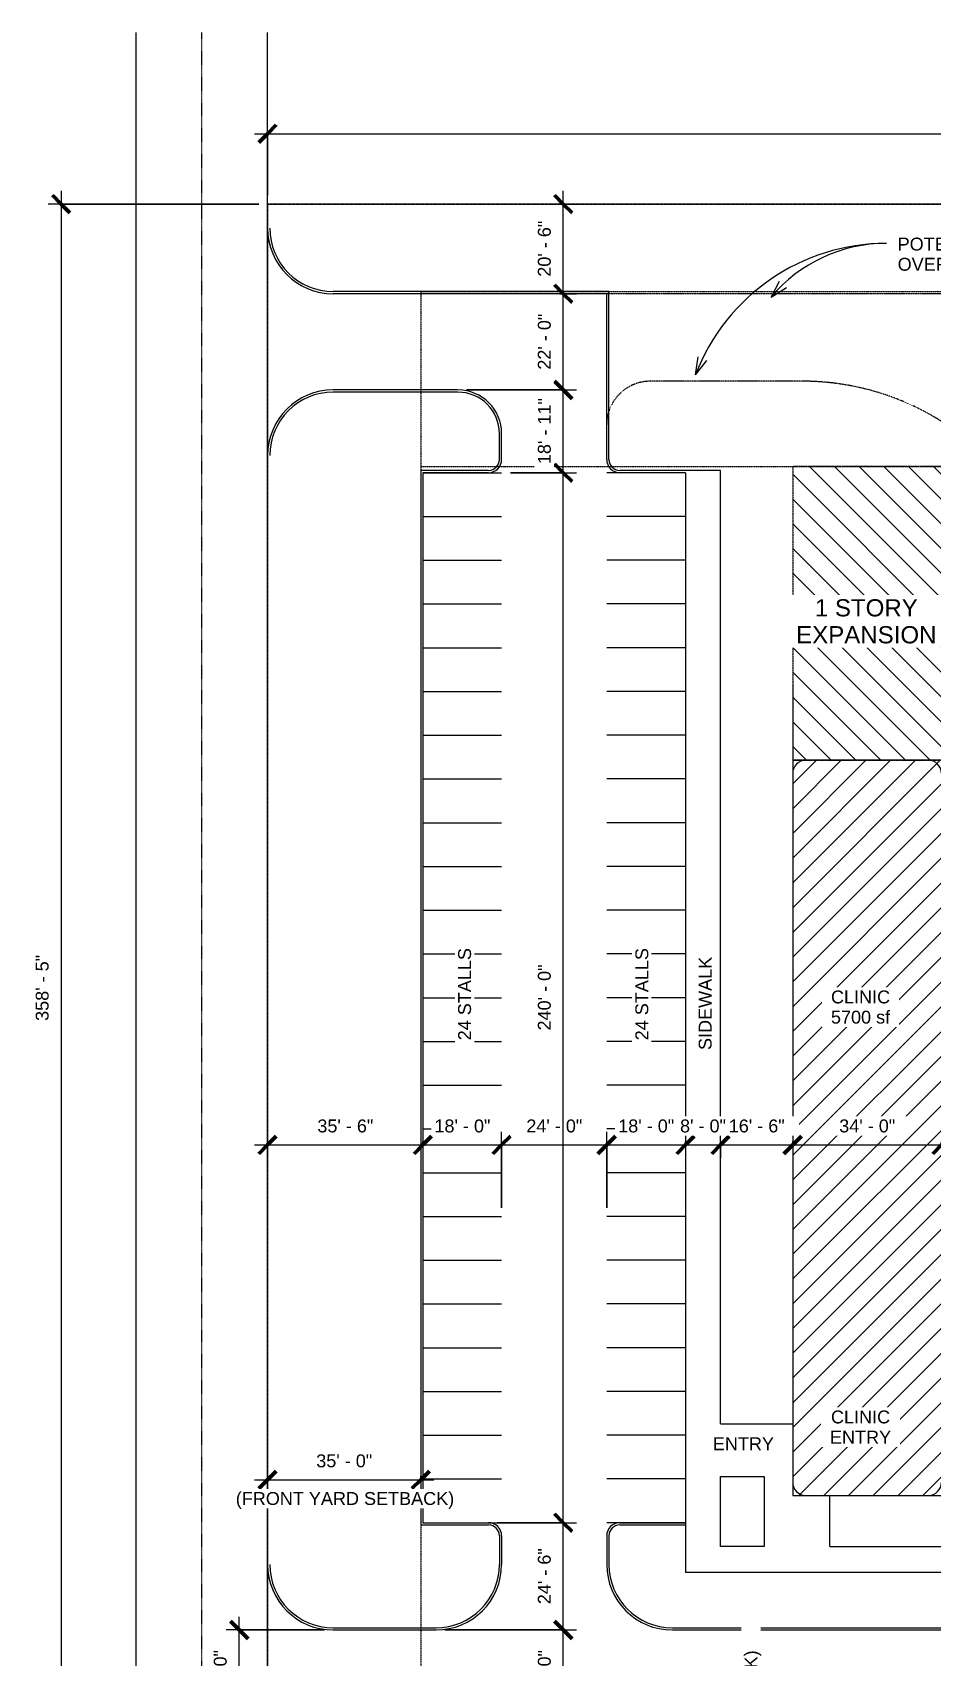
# Model space of a CAD drawing. Header units: inches. Extents: x 38424 to 45539, y -26222 to -19000.
# Drawn here: x 38424 to 40886, y -23451 to -19000 of the extents above; entities that cross this region are included whole.
import ezdxf

# ---------------------------------------------------------------- set-up
doc = ezdxf.new("R2010")
doc.units = ezdxf.units.IN
doc.header["$MEASUREMENT"] = 0
for name, pattern in [('Center', [1.25, 0.25, -0.1875, 0.625, -0.1875]), ('Center 1_4_', [0.53125, 0.25, -0.09375, 0.09375, -0.09375]), ('Dash 1_16_', [0.125, 0.0625, -0.0625]), ('Hidden', [0.28125, 0.1875, -0.09375])]:
    doc.linetypes.add(name, pattern=pattern)
for name, color, linetype, lineweight in [('A-ANNO-DIMS', 211, 'Continuous', 9), ('A-ANNO-DIMS-384', 211, 'Continuous', 9), ('A-BLDG-OTLN', 171, 'Continuous', 9), ('A-BLDG-OTLN-FUTURE', 151, 'Dash 1_16_', 9), ('A-DETL-CNTR', 5, 'Center 1_4_', 9), ('A-DETL-GENF', 92, 'Continuous', 9), ('A-DETL-MEDM', 33, 'Continuous', 9), ('A-DETL-WIDE', 214, 'Continuous', 15), ('A-PROP-LINE', 214, 'Center', 15), ('A-PROP-SBCK', 71, 'Hidden', 15), ('A-SITE-CURB', 90, 'Continuous', 9), ('A-SITE-ROAD', 130, 'Continuous', 9), ('A-SITE-SWLK', 140, 'Continuous', 9), ('G-ANNO-TEXT', 231, 'Continuous', 9), ('L-SITE', 91, 'Continuous', 9)]:
    doc.layers.add(name, color=color, linetype=linetype, lineweight=lineweight)
doc.styles.add('Arial', font='arial.ttf', dxfattribs={"height": 35.407186})
doc.styles.add('Arial_2', font='arial.ttf', dxfattribs={"height": 47.209581})
doc.dimstyles.new('Linear_-_3_32__Arial', dxfattribs={"dimscale": 12, "dimtxt": 36, "dimasz": 4, "dimexe": 3, "dimexo": 2, "dimgap": 2, "dimtad": 1, "dimdec": 0, "dimzin": 1, "dimdsep": 46, "dimlunit": 4, "dimtxsty": 'Arial', "dimblk1": 'OBLIQUE', "dimblk2": 'OBLIQUE', "dimsah": 1, "dimcen": 0.09, "dimdle": 3, "dimazin": 0, "dimtfac": 1, "dimtdec": 4, "dimtix": 1, "dimtmove": 0, "dimatfit": 3, "dimfxl": 1, "dimtvp": 1, "dimtfill": 1, "dimfrac": 2, "dimtolj": 1, "dimtzin": 0, "dimarcsym": 2})
doc.dimstyles.new('Linear_-_3_32__Arial_2', dxfattribs={"dimscale": 12, "dimtxt": 36, "dimasz": 4, "dimexe": 3, "dimexo": 2, "dimgap": 2, "dimtad": 1, "dimdec": 0, "dimzin": 1, "dimdsep": 46, "dimlunit": 4, "dimtxsty": 'Arial', "dimblk1": 'OBLIQUE', "dimblk2": 'OBLIQUE', "dimsah": 1, "dimcen": 0.09, "dimdle": 3, "dimazin": 0, "dimtfac": 1, "dimtdec": 4, "dimtix": 1, "dimtmove": 0, "dimatfit": 3, "dimfxl": 1, "dimtvp": 1, "dimtfill": 1, "dimfrac": 2, "dimtolj": 1, "dimtzin": 0, "dimarcsym": 2})
doc.dimstyles.new('Linear_-_3_32__Arial_3', dxfattribs={"dimscale": 12, "dimtxt": 36, "dimasz": 4, "dimexe": 3, "dimexo": 2, "dimgap": 2, "dimtad": 1, "dimdec": 0, "dimzin": 1, "dimdsep": 46, "dimlunit": 4, "dimtxsty": 'Arial', "dimblk1": 'OBLIQUE', "dimblk2": 'OBLIQUE', "dimsah": 1, "dimcen": 0.09, "dimdle": 3, "dimazin": 0, "dimtfac": 1, "dimtdec": 4, "dimtix": 1, "dimtmove": 0, "dimatfit": 3, "dimfxl": 1, "dimtvp": 1, "dimtfill": 1, "dimfrac": 2, "dimtolj": 1, "dimtzin": 0, "dimarcsym": 2})

# ---------------------------------------------------------------- blocks, each defined once
blk = doc.blocks.new('Parking_Stall_Multiple - Parking_Stall_Multiple-396499-Level 1')
at = {"layer": 'L-SITE'}
for p, q in [((0, 0), (0, -120)), ((0, 0), (216, 0)), ((0, -120), (0, -240)), ((0, -120), (216, -120)), ((0, -120), (216, -120)), ((0, -240), (0, -360)), ((0, -240), (216, -240)), ((0, -240), (216, -240)), ((0, -360), (0, -480)), ((0, -360), (216, -360)), ((0, -360), (216, -360)), ((0, -480), (0, -600)), ((0, -480), (216, -480)), ((0, -480), (216, -480)), ((0, -600), (0, -720)), ((0, -600), (216, -600)), ((0, -600), (216, -600)), ((0, -720), (0, -840)), ((0, -720), (216, -720)), ((0, -720), (216, -720)), ((0, -840), (0, -960)), ((0, -840), (216, -840)), ((0, -840), (216, -840)), ((0, -960), (0, -1080)), ((0, -960), (216, -960)), ((0, -960), (216, -960)), ((0, -1080), (0, -1200)), ((0, -1080), (216, -1080)), ((0, -1080), (216, -1080)), ((0, -1200), (0, -1320)), ((0, -1200), (216, -1200)), ((0, -1200), (216, -1200)), ((0, -1320), (0, -1440)), ((0, -1320), (216, -1320)), ((0, -1320), (216, -1320)), ((0, -1440), (0, -1560)), ((0, -1440), (216, -1440)), ((0, -1440), (216, -1440)), ((0, -1560), (0, -1680)), ((0, -1560), (216, -1560)), ((0, -1560), (216, -1560)), ((0, -1680), (0, -1800)), ((0, -1680), (216, -1680)), ((0, -1680), (216, -1680)), ((0, -1800), (0, -1920)), ((0, -1800), (216, -1800)), ((0, -1800), (216, -1800)), ((0, -1920), (0, -2040)), ((0, -1920), (216, -1920)), ((0, -1920), (216, -1920)), ((0, -2040), (0, -2160)), ((0, -2040), (216, -2040)), ((0, -2040), (216, -2040)), ((0, -2160), (0, -2280)), ((0, -2160), (216, -2160)), ((0, -2160), (216, -2160)), ((0, -2280), (0, -2400)), ((0, -2280), (216, -2280)), ((0, -2280), (216, -2280)), ((0, -2400), (0, -2520)), ((0, -2400), (216, -2400)), ((0, -2400), (216, -2400)), ((0, -2520), (0, -2640)), ((0, -2520), (216, -2520)), ((0, -2520), (216, -2520)), ((0, -2640), (0, -2760)), ((0, -2640), (216, -2640)), ((0, -2640), (216, -2640)), ((0, -2760), (0, -2880)), ((0, -2760), (216, -2760)), ((0, -2760), (216, -2760)), ((0, -2880), (216, -2880))]:
    blk.add_line(p, q, dxfattribs=at)
blk = doc.blocks.new('Parking_Stall_Multiple - Parking_Stall_Multiple-396552-Level 1')
at = {"layer": 'L-SITE'}
for p, q in [((0, 2760), (0, 2880)), ((0, 2880), (216, 2880)), ((0, 2760), (216, 2760)), ((0, 2640), (0, 2760)), ((0, 2760), (216, 2760)), ((0, 2640), (216, 2640)), ((0, 2520), (0, 2640)), ((0, 2640), (216, 2640)), ((0, 2520), (216, 2520)), ((0, 2400), (0, 2520)), ((0, 2520), (216, 2520)), ((0, 2400), (216, 2400)), ((0, 2280), (0, 2400)), ((0, 2400), (216, 2400)), ((0, 2280), (216, 2280)), ((0, 2160), (0, 2280)), ((0, 2280), (216, 2280)), ((0, 2160), (216, 2160)), ((0, 2040), (0, 2160)), ((0, 2160), (216, 2160)), ((0, 2040), (216, 2040)), ((0, 1920), (0, 2040)), ((0, 2040), (216, 2040)), ((0, 1920), (216, 1920)), ((0, 1800), (0, 1920)), ((0, 1920), (216, 1920)), ((0, 1800), (216, 1800)), ((0, 1680), (0, 1800)), ((0, 1800), (216, 1800)), ((0, 1680), (216, 1680)), ((0, 1560), (0, 1680)), ((0, 1680), (216, 1680)), ((0, 1560), (216, 1560)), ((0, 1440), (0, 1560)), ((0, 1560), (216, 1560)), ((0, 1440), (216, 1440)), ((0, 1320), (0, 1440)), ((0, 1440), (216, 1440)), ((0, 1320), (216, 1320)), ((0, 1200), (0, 1320)), ((0, 1320), (216, 1320)), ((0, 1200), (216, 1200)), ((0, 1080), (0, 1200)), ((0, 1200), (216, 1200)), ((0, 1080), (216, 1080)), ((0, 960), (0, 1080)), ((0, 1080), (216, 1080)), ((0, 960), (216, 960)), ((0, 840), (0, 960)), ((0, 960), (216, 960)), ((0, 840), (216, 840)), ((0, 720), (0, 840)), ((0, 840), (216, 840)), ((0, 720), (216, 720)), ((0, 600), (0, 720)), ((0, 720), (216, 720)), ((0, 600), (216, 600)), ((0, 480), (0, 600)), ((0, 600), (216, 600)), ((0, 480), (216, 480)), ((0, 360), (0, 480)), ((0, 480), (216, 480)), ((0, 360), (216, 360)), ((0, 240), (0, 360)), ((0, 360), (216, 360)), ((0, 240), (216, 240)), ((0, 120), (0, 240)), ((0, 240), (216, 240)), ((0, 120), (216, 120)), ((0, 0), (0, 120)), ((0, 120), (216, 120)), ((0, 0), (216, 0))]:
    blk.add_line(p, q, dxfattribs=at)
blk = doc.blocks.new('DIMBLOCK3-Level 1')
at = {"layer": 'A-ANNO-DIMS-384'}
for p, q in [((39068.4, -19446.1), (39068.4, -19241.2)), ((45110.8, -19446.1), (45110.8, -19241.2)), ((39032.4, -19277.2), (45146.8, -19277.2)), ((39068.4, -19277.2), (39068.4, -19446.1)), ((45110.8, -19277.2), (45110.8, -19446.1))]:
    blk.add_line(p, q, dxfattribs=at)
at = {"layer": 'A-ANNO-DIMS-384', "lineweight": 50}
for p, q in [((39068.4, -19277.2), (39092.4, -19253.2)), ((45110.8, -19277.2), (45134.8, -19253.2)), ((39068.4, -19277.2), (39044.4, -19301.2)), ((45110.8, -19277.2), (45086.8, -19301.2))]:
    blk.add_line(p, q, dxfattribs=at)
at = {"layer": 'A-ANNO-DIMS-384', "color": 0, "insert": (41999.6, -19207.2), "char_height": 35.41, "width": 216, "attachment_point": 1, "line_spacing_factor": 0.938532, "style": 'Arial', "bg_fill": 3, "box_fill_scale": 1.25, "bg_fill_color": 0, "bg_fill_transparency": 0}
blk.add_mtext('503\' - 6"', dxfattribs=at)
blk = doc.blocks.new('_Oblique')
at = {"color": 0, "linetype": 'ByBlock', "lineweight": -2}
blk.add_line((-0.5, -0.5), (0.5, 0.5), dxfattribs=at)
blk = doc.blocks.new('DIMBLOCK5-Level 1')
at = {"layer": 'A-ANNO-DIMS-384', "lineweight": 50}
for p, q in [((38502.6, -19470.1), (38478.6, -19446.1)), ((38502.6, -19470.1), (38526.6, -19494.1)), ((38502.6, -23771.3), (38478.6, -23747.3)), ((38502.6, -23771.3), (38526.6, -23795.3))]:
    blk.add_line(p, q, dxfattribs=at)
at = {"layer": 'A-ANNO-DIMS-384'}
for p, q in [((38502.6, -19434.1), (38502.6, -23807.3)), ((39044.4, -19470.1), (38466.6, -19470.1)), ((38502.6, -19470.1), (39044.4, -19470.1)), ((39044.4, -23771.3), (38466.6, -23771.3)), ((38502.6, -23771.3), (39044.4, -23771.3))]:
    blk.add_line(p, q, dxfattribs=at)
at = {"layer": 'A-ANNO-DIMS-384', "color": 0, "insert": (38432.7, -21710.7), "char_height": 35.41, "width": 216, "attachment_point": 1, "rotation": 90, "line_spacing_factor": 0.938532, "style": 'Arial', "bg_fill": 3, "box_fill_scale": 1.25, "bg_fill_color": 0, "bg_fill_transparency": 0}
blk.add_mtext('358\' - 5"', dxfattribs=at)
blk = doc.blocks.new('DIMBLOCK8-Level 1')
at = {"layer": 'A-ANNO-DIMS-384'}
for p, q in [((39032.4, -22969.5), (39524.4, -22969.5)), ((39068.4, -22959.6), (39068.4, -23005.5)), ((39068.4, -22969.5), (39068.4, -22959.6)), ((39488.4, -22959.6), (39488.4, -23005.5)), ((39488.4, -22969.5), (39488.4, -22959.6))]:
    blk.add_line(p, q, dxfattribs=at)
at = {"layer": 'A-ANNO-DIMS-384', "lineweight": 50}
for p, q in [((39068.4, -22969.5), (39044.4, -22993.5)), ((39068.4, -22969.5), (39092.4, -22945.5)), ((39488.4, -22969.5), (39464.4, -22993.5)), ((39488.4, -22969.5), (39512.4, -22945.5))]:
    blk.add_line(p, q, dxfattribs=at)
at = {"layer": 'A-ANNO-DIMS-384', "color": 0, "insert": (39202, -22899.6), "char_height": 35.41, "width": 183.434, "attachment_point": 1, "line_spacing_factor": 0.938532, "style": 'Arial', "bg_fill": 3, "box_fill_scale": 1.25, "bg_fill_color": 0, "bg_fill_transparency": 0}
blk.add_mtext('35\' - 0"', dxfattribs=at)
at = {"layer": 'A-ANNO-DIMS-384', "color": 0, "insert": (38981.3, -23003), "char_height": 35.407, "width": 713.132, "attachment_point": 1, "line_spacing_factor": 0.938532, "style": 'Arial', "bg_fill": 3, "box_fill_scale": 1.25, "bg_fill_color": 0, "bg_fill_transparency": 0}
blk.add_mtext('(FRONT YARD SETBACK)', dxfattribs=at)
blk = doc.blocks.new('DIMBLOCK13-Level 1')
at = {"layer": 'A-ANNO-DIMS-384', "lineweight": 50}
for p, q in [((40342.8, -23651.3), (40318.8, -23627.3)), ((40342.8, -23651.3), (40366.8, -23675.3)), ((40342.8, -23771.3), (40318.8, -23747.3)), ((40342.8, -23771.3), (40366.8, -23795.3))]:
    blk.add_line(p, q, dxfattribs=at)
at = {"layer": 'A-ANNO-DIMS-384'}
for p, q in [((40342.8, -23807.3), (40342.8, -23615.3)), ((40332.9, -23651.3), (40378.8, -23651.3)), ((40342.8, -23651.3), (40332.9, -23651.3)), ((40332.9, -23771.3), (40378.8, -23771.3)), ((40342.8, -23771.3), (40332.9, -23771.3))]:
    blk.add_line(p, q, dxfattribs=at)
at = {"layer": 'A-ANNO-DIMS-384', "color": 0, "attachment_point": 1, "rotation": 90, "line_spacing_factor": 0.938532, "style": 'Arial', "bg_fill": 3, "box_fill_scale": 1.25, "bg_fill_color": 0, "bg_fill_transparency": 0}
for s, insert, char_height, width in [('(SIDE YARD SETBACK)', (40376.3, -23981.3), 35.407, 648), ('10\' - 0"', (40272.9, -23787.8), 35.41, 183.434)]:
    blk.add_mtext(s, dxfattribs=dict(at, insert=insert, char_height=char_height, width=width))
blk = doc.blocks.new('DIMBLOCK15-Level 1')
at = {"layer": 'A-ANNO-DIMS-384', "lineweight": 50}
for p, q in [((38990.9, -23381.3), (38966.9, -23357.3)), ((38990.9, -23381.3), (39014.9, -23405.3)), ((38990.9, -23645.3), (38966.9, -23621.3)), ((38990.9, -23645.3), (39014.9, -23669.3))]:
    blk.add_line(p, q, dxfattribs=at)
at = {"layer": 'A-ANNO-DIMS-384'}
for p, q in [((38990.9, -23681.3), (38990.9, -23345.3)), ((39224.4, -23381.3), (38954.9, -23381.3)), ((38990.9, -23381.3), (39224.4, -23381.3)), ((39224.4, -23645.3), (38954.9, -23645.3)), ((38990.9, -23645.3), (39224.4, -23645.3))]:
    blk.add_line(p, q, dxfattribs=at)
at = {"layer": 'A-ANNO-DIMS-384', "color": 0, "insert": (38921, -23589.8), "char_height": 35.41, "width": 183.434, "attachment_point": 1, "rotation": 90, "line_spacing_factor": 0.938532, "style": 'Arial', "bg_fill": 3, "box_fill_scale": 1.25, "bg_fill_color": 0, "bg_fill_transparency": 0}
blk.add_mtext('22\' - 0"', dxfattribs=at)
blk = doc.blocks.new('DIMBLOCK16-Level 1')
at = {"layer": 'A-ANNO-DIMS-384', "lineweight": 50}
for p, q in [((39068.4, -22051), (39092.4, -22027)), ((39494.4, -22051), (39518.4, -22027)), ((39068.4, -22051), (39044.4, -22075)), ((39494.4, -22051), (39470.4, -22075))]:
    blk.add_line(p, q, dxfattribs=at)
at = {"layer": 'A-ANNO-DIMS-384'}
for p, q in [((39032.4, -22051), (39494.4, -22051)), ((39068.4, -22041.1), (39068.4, -22087)), ((39068.4, -22051), (39068.4, -22041.1)), ((39494.4, -22041.1), (39494.4, -22087)), ((39494.4, -22051), (39494.4, -22041.1))]:
    blk.add_line(p, q, dxfattribs=at)
at = {"layer": 'A-ANNO-DIMS-384', "color": 0, "insert": (39205, -21981.1), "char_height": 35.41, "width": 183.434, "attachment_point": 1, "line_spacing_factor": 0.938532, "style": 'Arial', "bg_fill": 3, "box_fill_scale": 1.25, "bg_fill_color": 0, "bg_fill_transparency": 0}
blk.add_mtext('35\' - 6"', dxfattribs=at)
blk = doc.blocks.new('DIMBLOCK17-Level 1')
at = {"layer": 'A-ANNO-DIMS-384', "lineweight": 50}
for p, q in [((39494.4, -22051), (39518.4, -22027)), ((39710.4, -22051), (39734.4, -22027)), ((39494.4, -22051), (39470.4, -22075)), ((39710.4, -22051), (39686.4, -22075))]:
    blk.add_line(p, q, dxfattribs=at)
at = {"layer": 'A-ANNO-DIMS-384'}
for p, q in [((39710.4, -22223), (39710.4, -22015)), ((39494.4, -22041.1), (39494.4, -22087)), ((39494.4, -22051), (39494.4, -22041.1)), ((39494.4, -22051), (39710.4, -22051)), ((39710.4, -22051), (39710.4, -22223))]:
    blk.add_line(p, q, dxfattribs=at)
at = {"layer": 'A-ANNO-DIMS-384', "color": 0, "insert": (39526, -21981.1), "char_height": 35.41, "width": 183.434, "attachment_point": 1, "line_spacing_factor": 0.938532, "style": 'Arial', "bg_fill": 3, "box_fill_scale": 1.25, "bg_fill_color": 0, "bg_fill_transparency": 0}
blk.add_mtext('18\' - 0"', dxfattribs=at)
blk = doc.blocks.new('DIMBLOCK18-Level 1')
at = {"layer": 'A-ANNO-DIMS-384'}
for p, q in [((39710.4, -22223), (39710.4, -22015)), ((39998.4, -22223), (39998.4, -22015)), ((39710.4, -22051), (39998.4, -22051)), ((39710.4, -22051), (39710.4, -22223)), ((39998.4, -22051), (39998.4, -22223))]:
    blk.add_line(p, q, dxfattribs=at)
at = {"layer": 'A-ANNO-DIMS-384', "lineweight": 50}
for p, q in [((39710.4, -22051), (39734.4, -22027)), ((39998.4, -22051), (40022.4, -22027)), ((39710.4, -22051), (39686.4, -22075)), ((39998.4, -22051), (39974.4, -22075))]:
    blk.add_line(p, q, dxfattribs=at)
at = {"layer": 'A-ANNO-DIMS-384', "color": 0, "insert": (39778, -21981.1), "char_height": 35.41, "width": 183.434, "attachment_point": 1, "line_spacing_factor": 0.938532, "style": 'Arial', "bg_fill": 3, "box_fill_scale": 1.25, "bg_fill_color": 0, "bg_fill_transparency": 0}
blk.add_mtext('24\' - 0"', dxfattribs=at)
blk = doc.blocks.new('DIMBLOCK19-Level 1')
at = {"layer": 'A-ANNO-DIMS-384'}
for p, q in [((39998.4, -22223), (39998.4, -22015)), ((39998.4, -22051), (40214.4, -22051)), ((39998.4, -22051), (39998.4, -22223)), ((40214.4, -22041.1), (40214.4, -22087)), ((40214.4, -22051), (40214.4, -22041.1))]:
    blk.add_line(p, q, dxfattribs=at)
at = {"layer": 'A-ANNO-DIMS-384', "lineweight": 50}
for p, q in [((39998.4, -22051), (40022.4, -22027)), ((40214.4, -22051), (40238.4, -22027)), ((39998.4, -22051), (39974.4, -22075)), ((40214.4, -22051), (40190.4, -22075))]:
    blk.add_line(p, q, dxfattribs=at)
at = {"layer": 'A-ANNO-DIMS-384', "color": 0, "insert": (40030, -21981.1), "char_height": 35.41, "width": 183.434, "attachment_point": 1, "line_spacing_factor": 0.938532, "style": 'Arial', "bg_fill": 3, "box_fill_scale": 1.25, "bg_fill_color": 0, "bg_fill_transparency": 0}
blk.add_mtext('18\' - 0"', dxfattribs=at)
blk = doc.blocks.new('DIMBLOCK20-Level 1')
at = {"layer": 'A-ANNO-DIMS-384', "lineweight": 50}
for p, q in [((40214.4, -22051), (40238.4, -22027)), ((40310.4, -22051), (40334.4, -22027)), ((40214.4, -22051), (40190.4, -22075)), ((40310.4, -22051), (40286.4, -22075))]:
    blk.add_line(p, q, dxfattribs=at)
at = {"layer": 'A-ANNO-DIMS-384'}
for p, q in [((40214.4, -22041.1), (40214.4, -22087)), ((40214.4, -22051), (40214.4, -22041.1)), ((40214.4, -22051), (40310.4, -22051)), ((40310.4, -22041.1), (40310.4, -22087)), ((40310.4, -22051), (40310.4, -22041.1))]:
    blk.add_line(p, q, dxfattribs=at)
at = {"layer": 'A-ANNO-DIMS-384', "color": 0, "insert": (40199.5, -21981.1), "char_height": 35.41, "width": 150.868, "attachment_point": 1, "line_spacing_factor": 0.938532, "style": 'Arial', "bg_fill": 3, "box_fill_scale": 1.25, "bg_fill_color": 0, "bg_fill_transparency": 0}
blk.add_mtext('8\' - 0"', dxfattribs=at)
blk = doc.blocks.new('DIMBLOCK21-Level 1')
at = {"layer": 'A-ANNO-DIMS-384', "lineweight": 50}
for p, q in [((40310.4, -22051), (40334.4, -22027)), ((40508.4, -22051), (40532.4, -22027)), ((40310.4, -22051), (40286.4, -22075)), ((40508.4, -22051), (40484.4, -22075))]:
    blk.add_line(p, q, dxfattribs=at)
at = {"layer": 'A-ANNO-DIMS-384'}
for p, q in [((40310.4, -22041.1), (40310.4, -22087)), ((40310.4, -22051), (40310.4, -22041.1)), ((40310.4, -22051), (40508.4, -22051)), ((40508.4, -22041.1), (40508.4, -22087)), ((40508.4, -22051), (40508.4, -22041.1))]:
    blk.add_line(p, q, dxfattribs=at)
at = {"layer": 'A-ANNO-DIMS-384', "color": 0, "insert": (40333, -21981.1), "char_height": 35.41, "width": 183.434, "attachment_point": 1, "line_spacing_factor": 0.938532, "style": 'Arial', "bg_fill": 3, "box_fill_scale": 1.25, "bg_fill_color": 0, "bg_fill_transparency": 0}
blk.add_mtext('16\' - 6"', dxfattribs=at)
blk = doc.blocks.new('DIMBLOCK22-Level 1')
at = {"layer": 'A-ANNO-DIMS-384', "lineweight": 50}
for p, q in [((40508.4, -22051), (40532.4, -22027)), ((40916.4, -22051), (40940.4, -22027)), ((40508.4, -22051), (40484.4, -22075)), ((40916.4, -22051), (40892.4, -22075))]:
    blk.add_line(p, q, dxfattribs=at)
at = {"layer": 'A-ANNO-DIMS-384'}
for p, q in [((40508.4, -22041.1), (40508.4, -22087)), ((40508.4, -22051), (40508.4, -22041.1)), ((40508.4, -22051), (40916.4, -22051)), ((40916.4, -22041.1), (40916.4, -22087)), ((40916.4, -22051), (40916.4, -22041.1))]:
    blk.add_line(p, q, dxfattribs=at)
at = {"layer": 'A-ANNO-DIMS-384', "color": 0, "insert": (40636, -21981.1), "char_height": 35.41, "width": 183.434, "attachment_point": 1, "line_spacing_factor": 0.938532, "style": 'Arial', "bg_fill": 3, "box_fill_scale": 1.25, "bg_fill_color": 0, "bg_fill_transparency": 0}
blk.add_mtext('34\' - 0"', dxfattribs=at)
blk = doc.blocks.new('DIMBLOCK27-Level 1')
at = {"layer": 'A-ANNO-DIMS-384', "lineweight": 50}
for p, q in [((39879.5, -23381.3), (39855.5, -23357.3)), ((39879.5, -23381.3), (39903.5, -23405.3)), ((39879.5, -23645.3), (39855.5, -23621.3)), ((39879.5, -23645.3), (39903.5, -23669.3))]:
    blk.add_line(p, q, dxfattribs=at)
at = {"layer": 'A-ANNO-DIMS-384'}
for p, q in [((39554.4, -23381.3), (39915.5, -23381.3)), ((39879.5, -23381.3), (39554.4, -23381.3)), ((39879.5, -23645.3), (39879.5, -23381.3)), ((39869.6, -23645.3), (39915.5, -23645.3)), ((39879.5, -23645.3), (39869.6, -23645.3))]:
    blk.add_line(p, q, dxfattribs=at)
at = {"layer": 'A-ANNO-DIMS-384', "color": 0, "insert": (39809.6, -23589.8), "char_height": 35.41, "width": 183.434, "attachment_point": 1, "rotation": 90, "line_spacing_factor": 0.938532, "style": 'Arial', "bg_fill": 3, "box_fill_scale": 1.25, "bg_fill_color": 0, "bg_fill_transparency": 0}
blk.add_mtext('22\' - 0"', dxfattribs=at)
blk = doc.blocks.new('DIMBLOCK28-Level 1')
at = {"layer": 'A-ANNO-DIMS-384'}
for p, q in [((39698.4, -23087), (39915.5, -23087)), ((39879.5, -23087), (39698.4, -23087)), ((39879.5, -23381.3), (39879.5, -23087)), ((39554.4, -23381.3), (39915.5, -23381.3)), ((39879.5, -23381.3), (39554.4, -23381.3))]:
    blk.add_line(p, q, dxfattribs=at)
at = {"layer": 'A-ANNO-DIMS-384', "lineweight": 50}
for p, q in [((39879.5, -23087), (39855.5, -23063)), ((39879.5, -23087), (39903.5, -23111)), ((39879.5, -23381.3), (39855.5, -23357.3)), ((39879.5, -23381.3), (39903.5, -23405.3))]:
    blk.add_line(p, q, dxfattribs=at)
at = {"layer": 'A-ANNO-DIMS-384', "color": 0, "insert": (39809.6, -23310.6), "char_height": 35.41, "width": 183.434, "attachment_point": 1, "rotation": 90, "line_spacing_factor": 0.938532, "style": 'Arial', "bg_fill": 3, "box_fill_scale": 1.25, "bg_fill_color": 0, "bg_fill_transparency": 0}
blk.add_mtext('24\' - 6"', dxfattribs=at)
blk = doc.blocks.new('DIMBLOCK29-Level 1')
at = {"layer": 'A-ANNO-DIMS-384'}
for p, q in [((39734.4, -20207), (39915.5, -20207)), ((39879.5, -20207), (39734.4, -20207)), ((39879.5, -23087), (39879.5, -20207)), ((39698.4, -23087), (39915.5, -23087)), ((39879.5, -23087), (39698.4, -23087))]:
    blk.add_line(p, q, dxfattribs=at)
at = {"layer": 'A-ANNO-DIMS-384', "lineweight": 50}
for p, q in [((39879.5, -20207), (39855.5, -20183)), ((39879.5, -20207), (39903.5, -20231)), ((39879.5, -23087), (39855.5, -23063)), ((39879.5, -23087), (39903.5, -23111))]:
    blk.add_line(p, q, dxfattribs=at)
at = {"layer": 'A-ANNO-DIMS-384', "color": 0, "insert": (39809.6, -21737), "char_height": 35.41, "width": 216, "attachment_point": 1, "rotation": 90, "line_spacing_factor": 0.938532, "style": 'Arial', "bg_fill": 3, "box_fill_scale": 1.25, "bg_fill_color": 0, "bg_fill_transparency": 0}
blk.add_mtext('240\' - 0"', dxfattribs=at)
blk = doc.blocks.new('DIMBLOCK30-Level 1')
at = {"layer": 'A-ANNO-DIMS-384'}
for p, q in [((39614.4, -19980.1), (39915.5, -19980.1)), ((39879.5, -19980.1), (39614.4, -19980.1)), ((39879.5, -20207), (39879.5, -19980.1)), ((39734.4, -20207), (39915.5, -20207)), ((39879.5, -20207), (39734.4, -20207))]:
    blk.add_line(p, q, dxfattribs=at)
at = {"layer": 'A-ANNO-DIMS-384', "lineweight": 50}
for p, q in [((39879.5, -19980.1), (39855.5, -19956.1)), ((39879.5, -19980.1), (39903.5, -20004.1)), ((39879.5, -20207), (39855.5, -20183)), ((39879.5, -20207), (39903.5, -20231))]:
    blk.add_line(p, q, dxfattribs=at)
at = {"layer": 'A-ANNO-DIMS-384', "color": 0, "insert": (39809.6, -20183.5), "char_height": 35.41, "width": 216, "attachment_point": 1, "rotation": 90, "line_spacing_factor": 0.938532, "style": 'Arial', "bg_fill": 3, "box_fill_scale": 1.25, "bg_fill_color": 0, "bg_fill_transparency": 0}
blk.add_mtext('18\' - 11"', dxfattribs=at)
blk = doc.blocks.new('DIMBLOCK31-Level 1')
at = {"layer": 'A-ANNO-DIMS-384', "lineweight": 50}
for p, q in [((39879.5, -19716.1), (39855.5, -19692.1)), ((39879.5, -19716.1), (39903.5, -19740.1)), ((39879.5, -19980.1), (39855.5, -19956.1)), ((39879.5, -19980.1), (39903.5, -20004.1))]:
    blk.add_line(p, q, dxfattribs=at)
at = {"layer": 'A-ANNO-DIMS-384'}
for p, q in [((39869.6, -19716.1), (39915.5, -19716.1)), ((39879.5, -19716.1), (39869.6, -19716.1)), ((39879.5, -19980.1), (39879.5, -19716.1)), ((39614.4, -19980.1), (39915.5, -19980.1)), ((39879.5, -19980.1), (39614.4, -19980.1))]:
    blk.add_line(p, q, dxfattribs=at)
at = {"layer": 'A-ANNO-DIMS-384', "color": 0, "insert": (39809.6, -19924.5), "char_height": 35.41, "width": 183.434, "attachment_point": 1, "rotation": 90, "line_spacing_factor": 0.938532, "style": 'Arial', "bg_fill": 3, "box_fill_scale": 1.25, "bg_fill_color": 0, "bg_fill_transparency": 0}
blk.add_mtext('22\' - 0"', dxfattribs=at)
blk = doc.blocks.new('DIMBLOCK32-Level 1')
at = {"layer": 'A-ANNO-DIMS-384', "lineweight": 50}
for p, q in [((39879.5, -19470.1), (39855.5, -19446.1)), ((39879.5, -19470.1), (39903.5, -19494.1)), ((39879.5, -19716.1), (39855.5, -19692.1)), ((39879.5, -19716.1), (39903.5, -19740.1))]:
    blk.add_line(p, q, dxfattribs=at)
at = {"layer": 'A-ANNO-DIMS-384'}
for p, q in [((39879.5, -19716.1), (39879.5, -19434.1)), ((39869.6, -19470.1), (39915.5, -19470.1)), ((39879.5, -19470.1), (39869.6, -19470.1)), ((39869.6, -19716.1), (39915.5, -19716.1)), ((39879.5, -19716.1), (39869.6, -19716.1))]:
    blk.add_line(p, q, dxfattribs=at)
at = {"layer": 'A-ANNO-DIMS-384', "color": 0, "insert": (39809.6, -19669.5), "char_height": 35.41, "width": 183.434, "attachment_point": 1, "rotation": 90, "line_spacing_factor": 0.938532, "style": 'Arial', "bg_fill": 3, "box_fill_scale": 1.25, "bg_fill_color": 0, "bg_fill_transparency": 0}
blk.add_mtext('20\' - 6"', dxfattribs=at)

msp = doc.modelspace()

# ---------------------------------------------------------------- hatches: boundary and pattern name
at = {"layer": 'A-DETL-GENF'}
h = msp.add_hatch(dxfattribs=at)
h.set_pattern_fill('FP_1', color=9, style=0, pattern_type=2)
h.set_pattern_definition([(135, (0, 0), (-33.941125, -33.941125), [])])
h.paths.add_polyline_path([(40912.8, -20995.9), (40916.4, -20995.9), (40916.4, -20190.1), (40508.4, -20190.1), (40508.4, -20995.9), (40884.1, -20995.9)], flags=0)
h = msp.add_hatch(dxfattribs=at)
h.set_pattern_fill('FP_2', color=9, style=0, pattern_type=2)
h.set_pattern_definition([(45, (0, 0), (-33.941125, 33.941125), [])])
h.paths.add_polyline_path([(43453.3, -23012.1), (44384.4, -23012.1), (44384.4, -22616.1), (44166.4, -22616.1), (44166.4, -21416.1), (40916.4, -21416.1), (40916.4, -20995.9), (40508.4, -20995.9), (40508.4, -23012.1), (43448.7, -23012.1)], flags=0)

# ---------------------------------------------------------------- linework, layer by layer
at = {"layer": 'A-BLDG-OTLN'}
for p, q in [((40916.4, -20995.9), (40508.4, -20995.9)), ((40508.4, -20995.9), (40508.4, -23012.1)), ((40508.4, -23012.1), (44384.4, -23012.1))]:
    msp.add_line(p, q, dxfattribs=at)
at = {"layer": 'A-BLDG-OTLN-FUTURE'}
for p, q in [((40508.4, -20190.1), (40508.4, -20995.9)), ((40916.4, -20190.1), (40508.4, -20190.1)), ((40508.4, -20995.9), (40916.4, -20995.9))]:
    msp.add_line(p, q, dxfattribs=at)
at = {"layer": 'A-DETL-CNTR'}
msp.add_line((38888.4, -26103.6), (38888.4, -18999.6), dxfattribs=at)
at = {"layer": 'A-DETL-MEDM'}
for p, q in [((38708.4, -26103.6), (38708.4, -18999.6)), ((39068.4, -26103.6), (39068.4, -18999.6))]:
    msp.add_line(p, q, dxfattribs=at)
at = {"layer": 'A-DETL-WIDE'}
for p, q in [((40880.4, -20995.9), (40544.4, -20995.9)), ((40508.4, -21031.9), (40508.4, -22976.1)), ((40544.4, -23012.1), (40880.4, -23012.1))]:
    msp.add_line(p, q, dxfattribs=at)
for centre, start, end in [((40544.4, -21031.9), 90, 180), ((40880.4, -21031.9), 0, 90), ((40544.4, -22976.1), 180, 270), ((40880.4, -22976.1), 270, 0)]:
    msp.add_arc(centre, 36, start, end, dxfattribs=at)
at = {"layer": 'A-PROP-LINE'}
for p, q in [((45110.8, -19470.1), (39068.4, -19470.1)), ((39068.4, -19470.1), (39068.4, -23771.3)), ((39068.4, -19470.1), (45110.8, -19470.1)), ((39068.4, -19470.1), (39068.4, -23771.3))]:
    msp.add_line(p, q, dxfattribs=at)
at = {"layer": 'A-PROP-SBCK'}
for p, q in [((39488.4, -19710.1), (44750.8, -19710.1)), ((39488.4, -19710.1), (39488.4, -23651.3)), ((39488.4, -20190.1), (44390.8, -20190.1))]:
    msp.add_line(p, q, dxfattribs=at)
at = {"layer": 'A-SITE-CURB'}
for p, q in [((40004.4, -19710.1), (39248.4, -19710.1)), ((40004.4, -20171), (40004.4, -19710.1)), ((39590.4, -19986.1), (39248.4, -19986.1)), ((39704.4, -20171), (39704.4, -20100.1)), ((39488.4, -20201), (39488.4, -23093)), ((39674.4, -20201), (39488.4, -20201)), ((40310.4, -20201), (40034.4, -20201)), ((39488.4, -23093), (39674.4, -23093)), ((40034.4, -23093), (40214.4, -23093)), ((39704.4, -23123), (39704.4, -23201.3)), ((40004.4, -23123), (40004.4, -23201.3)), ((39248.4, -23375.3), (39530.4, -23375.3)), ((40178.4, -23375.3), (41286.4, -23375.3))]:
    msp.add_line(p, q, dxfattribs=at)
for centre, radius, start, end in [((39248.4, -19536.1), 174, 180, 270), ((39248.4, -20160.1), 174, 90, 180), ((39590.4, -20100.1), 114, 0, 90), ((39674.4, -20171), 30, 270, 0), ((40034.4, -20171), 30, 180, 270), ((39674.4, -23123), 30, 0, 90), ((40034.4, -23123), 30, 90, 180), ((39248.4, -23201.3), 174, 180, 270), ((39530.4, -23201.3), 174, 270, 0), ((40178.4, -23201.3), 174, 180, 270)]:
    msp.add_arc(centre, radius, start, end, dxfattribs=at)
at = {"layer": 'A-SITE-ROAD'}
for p, q in [((39998.4, -19716.1), (39248.4, -19716.1)), ((39998.4, -20076.1), (39998.4, -19716.1)), ((39590.4, -19980.1), (39248.4, -19980.1)), ((39998.4, -20171), (39998.4, -20076.1)), ((39710.4, -20171), (39710.4, -20100.1)), ((39674.4, -20207), (39494.4, -20207)), ((39494.4, -20207), (39494.4, -23087)), ((40214.4, -20207), (40034.4, -20207)), ((39494.4, -23087), (39674.4, -23087)), ((40034.4, -23087), (40214.4, -23087)), ((39710.4, -23123), (39710.4, -23201.3)), ((39998.4, -23123), (39998.4, -23201.3)), ((39248.4, -23381.3), (39530.4, -23381.3)), ((40178.4, -23381.3), (41286.4, -23381.3))]:
    msp.add_line(p, q, dxfattribs=at)
at = {"layer": 'A-SITE-ROAD', "linetype": 'Dash 1_16_'}
for p, q in [((41013.4, -19716.1), (39998.4, -19716.1)), ((40533.4, -19956.1), (40118.4, -19956.1))]:
    msp.add_line(p, q, dxfattribs=at)
at = {"layer": 'A-SITE-ROAD'}
for centre, radius, start, end in [((39248.4, -19536.1), 180, 180, 270), ((39248.4, -20160.1), 180, 90, 180), ((39590.4, -20100.1), 120, 0, 90), ((39674.4, -20171), 36, 270, 0), ((40034.4, -20171), 36, 180, 270), ((39674.4, -23123), 36, 0, 90), ((40034.4, -23123), 36, 90, 180), ((39248.4, -23201.3), 180, 180, 270), ((39530.4, -23201.3), 180, 270, 0), ((40178.4, -23201.3), 180, 180, 270)]:
    msp.add_arc(centre, radius, start, end, dxfattribs=at)
at = {"layer": 'A-SITE-ROAD', "linetype": 'Dash 1_16_'}
for centre, radius, start, end in [((40118.4, -20076.1), 120, 90, 180), ((40533.4, -20676.1), 720, 0, 90)]:
    msp.add_arc(centre, radius, start, end, dxfattribs=at)
at = {"layer": 'A-SITE-SWLK'}
for p, q in [((40310.4, -22815.9), (40310.4, -20201)), ((40310.4, -22815.9), (40508.4, -22815.9)), ((40310.4, -23151.9), (40310.4, -22959.9)), ((40310.4, -22959.9), (40430.4, -22959.9)), ((40430.4, -22959.9), (40430.4, -23151.9)), ((40610.4, -23151.9), (40610.4, -23012.1)), ((40214.4, -23087), (40214.4, -23223.9)), ((40430.4, -23151.9), (40310.4, -23151.9)), ((40610.4, -23151.9), (44275.8, -23151.9)), ((41812, -23223.9), (40214.4, -23223.9))]:
    msp.add_line(p, q, dxfattribs=at)
at = {"layer": 'G-ANNO-TEXT', "color": 7}
for p, q in [((40449, -19725.2), (40472.7, -19681.5)), ((40449, -19725.2), (40491.4, -19699.2)), ((40241.8, -19938.4), (40249, -19889.2)), ((40241.8, -19938.4), (40272.7, -19899.5))]:
    msp.add_line(p, q, dxfattribs=at)
for centre, radius, end in [((40765.5, -20138.8), 560.7, 159.0594), ((40765.5, -19992.1), 414, 139.8604)]:
    msp.add_arc(centre, radius, 90, end, dxfattribs=at)

# ---------------------------------------------------------------- block references
at = {"layer": 'L-SITE'}
msp.add_blockref('Parking_Stall_Multiple - Parking_Stall_Multiple-396499-Level 1', (39494.4, -20207), dxfattribs=at)
at = {"layer": 'L-SITE', "rotation": 180}
msp.add_blockref('Parking_Stall_Multiple - Parking_Stall_Multiple-396552-Level 1', (40214.4, -20207), dxfattribs=at)

# ---------------------------------------------------------------- texts
at = {"layer": 'G-ANNO-TEXT', "color": 7, "insert": (40373.3, -22852.8), "char_height": 35.41, "width": 198.288, "attachment_point": 2, "line_spacing_factor": 0.938532, "style": 'Arial', "bg_fill": 3, "box_fill_scale": 1.25, "bg_fill_color": 0, "bg_fill_transparency": 0}
msp.add_mtext('ENTRY', dxfattribs=at)

# ---------------------------------------------------------------- next in the draw order: texts
at = {"layer": 'G-ANNO-TEXT', "color": 7, "line_spacing_factor": 0.938532, "bg_fill": 3, "box_fill_scale": 1.25, "bg_fill_color": 0, "bg_fill_transparency": 0}
for s, insert, char_height, width, attachment_point, style in [('POTENTIAL ROAD FOR\\POVERHEAD DOOR ACCESS', (40796.2, -19562.3), 35.407, 781.056, 1, 'Arial'), ('1 STORY\\PEXPANSION', (40710.3, -20554.1), 47.21, 457.92, 2, 'Arial_2'), ('CLINIC\\P5700 sf', (40694.5, -21627.3), 35.41, 193.536, 2, 'Arial'), ('CLINIC\\PENTRY', (40694.5, -22779.3), 35.41, 198.288, 2, 'Arial')]:
    msp.add_mtext(s, dxfattribs=dict(at, insert=insert, char_height=char_height, width=width, attachment_point=attachment_point, style=style))
at = {"layer": 'G-ANNO-TEXT', "color": 7, "char_height": 35.41, "attachment_point": 2, "rotation": 90, "line_spacing_factor": 0.938532, "style": 'Arial', "bg_fill": 3, "box_fill_scale": 1.25, "bg_fill_color": 0, "bg_fill_transparency": 0}
for s, insert, width in [('24 STALLS', (39591, -21637.4), 301.536), ('24 STALLS', (40077, -21637.4), 301.536), ('SIDEWALK', (40250.7, -21662.7), 304.128)]:
    msp.add_mtext(s, dxfattribs=dict(at, insert=insert, width=width))

# ---------------------------------------------------------------- next in the draw order: dimensions: what is measured, and where the dimension line sits
at = {"layer": 'A-ANNO-DIMS'}
dim = msp.add_linear_dim(base=(45110.8, -19277.2), p1=(39068.4, -19470.1), p2=(45110.8, -19470.1), dimstyle='Linear_-_3_32__Arial', override={"dimpost": '<>', "dimfxl": 6042.367854}, dxfattribs=at)
dim.commit()
dim.dimension.update_dxf_attribs({"geometry": 'DIMBLOCK3-Level 1', "text_midpoint": (42089.6, -19235.1)})
dim = msp.add_linear_dim(base=(40342.8, -23651.3), p1=(40308.9, -23771.3), p2=(40308.9, -23651.3), angle=90, text='<>\\X(SIDE YARD SETBACK)', dimstyle='Linear_-_3_32__Arial', override={"dimpost": '<>', "dimfxl": 120}, dxfattribs=at)
dim.commit()
dim.dimension.update_dxf_attribs({"geometry": 'DIMBLOCK13-Level 1', "text_midpoint": (40342.8, -23711.3)})
dim = msp.add_linear_dim(base=(39879.5, -23381.3), p1=(39845.6, -23645.3), p2=(39530.4, -23381.3), angle=90, dimstyle='Linear_-_3_32__Arial', override={"dimpost": '<>', "dimfxl": 411.161331}, dxfattribs=at)
dim.commit()
dim.dimension.update_dxf_attribs({"geometry": 'DIMBLOCK27-Level 1', "text_midpoint": (39837.5, -23513.3)})

# ---------------------------------------------------------------- next in the draw order: dimensions: what is measured, and where the dimension line sits
dim = msp.add_linear_dim(base=(38502.6, -23771.3), p1=(39068.4, -19470.1), p2=(39068.4, -23771.3), angle=90, dimstyle='Linear_-_3_32__Arial', override={"dimpost": '<>', "dimfxl": 4301.28}, dxfattribs=at)
dim.commit()
dim.dimension.update_dxf_attribs({"geometry": 'DIMBLOCK5-Level 1', "text_midpoint": (38460.5, -21620.7)})

# ---------------------------------------------------------------- next in the draw order: dimensions: what is measured, and where the dimension line sits
dim = msp.add_linear_dim(base=(39494.4, -22051), p1=(39068.4, -22017.1), p2=(39494.4, -22017.1), dimstyle='Linear_-_3_32__Arial_2', override={"dimpost": '<>', "dimfxl": 426}, dxfattribs=at)
dim.commit()
dim.dimension.update_dxf_attribs({"geometry": 'DIMBLOCK16-Level 1', "text_midpoint": (39281.4, -22008.9)})
dim = msp.add_linear_dim(base=(39488.4, -22969.5), p1=(39068.4, -22935.6), p2=(39488.4, -22935.6), text='<>\\X(FRONT YARD SETBACK)', dimstyle='Linear_-_3_32__Arial', override={"dimpost": '<>', "dimfxl": 420}, dxfattribs=at)
dim.commit()
dim.dimension.update_dxf_attribs({"geometry": 'DIMBLOCK8-Level 1', "text_midpoint": (39278.4, -22969.5)})
dim = msp.add_linear_dim(base=(38990.9, -23381.3), p1=(39248.4, -23645.3), p2=(39248.4, -23381.3), angle=90, dimstyle='Linear_-_3_32__Arial', override={"dimpost": '<>', "dimfxl": 264}, dxfattribs=at)
dim.commit()
dim.dimension.update_dxf_attribs({"geometry": 'DIMBLOCK15-Level 1', "text_midpoint": (38948.8, -23513.3)})

# ---------------------------------------------------------------- next in the draw order: dimensions: what is measured, and where the dimension line sits
dim = msp.add_linear_dim(base=(39710.4, -22051), p1=(39494.4, -22017.1), p2=(39710.4, -22247), dimstyle='Linear_-_3_32__Arial_3', override={"dimpost": '<>', "dimfxl": 315.480686}, dxfattribs=at)
dim.commit()
dim.dimension.update_dxf_attribs({"geometry": 'DIMBLOCK17-Level 1', "text_midpoint": (39602.4, -22008.9)})
dim = msp.add_linear_dim(base=(39879.5, -23087), p1=(39530.4, -23381.3), p2=(39674.4, -23087), angle=90, dimstyle='Linear_-_3_32__Arial', override={"dimpost": '<>', "dimfxl": 327.673614}, dxfattribs=at)
dim.commit()
dim.dimension.update_dxf_attribs({"geometry": 'DIMBLOCK28-Level 1', "text_midpoint": (39837.5, -23234.2)})

# ---------------------------------------------------------------- next in the draw order: dimensions: what is measured, and where the dimension line sits
dim = msp.add_linear_dim(base=(39998.4, -22051), p1=(39710.4, -22247), p2=(39998.4, -22247), dimstyle='Linear_-_3_32__Arial', override={"dimpost": '<>', "dimfxl": 288}, dxfattribs=at)
dim.commit()
dim.dimension.update_dxf_attribs({"geometry": 'DIMBLOCK18-Level 1', "text_midpoint": (39854.4, -22008.9)})

# ---------------------------------------------------------------- next in the draw order: dimensions: what is measured, and where the dimension line sits
dim = msp.add_linear_dim(base=(39879.5, -20207), p1=(39674.4, -23087), p2=(39710.4, -20207), angle=90, dimstyle='Linear_-_3_32__Arial_2', override={"dimpost": '<>', "dimfxl": 2880.224991}, dxfattribs=at)
dim.commit()
dim.dimension.update_dxf_attribs({"geometry": 'DIMBLOCK29-Level 1', "text_midpoint": (39837.5, -21647)})
dim = msp.add_linear_dim(base=(40214.4, -22051), p1=(39998.4, -22247), p2=(40214.4, -22017.1), dimstyle='Linear_-_3_32__Arial_2', override={"dimpost": '<>', "dimfxl": 315.480686}, dxfattribs=at)
dim.commit()
dim.dimension.update_dxf_attribs({"geometry": 'DIMBLOCK19-Level 1', "text_midpoint": (40106.4, -22008.9)})

# ---------------------------------------------------------------- next in the draw order: dimensions: what is measured, and where the dimension line sits
dim = msp.add_linear_dim(base=(39879.5, -19980.1), p1=(39710.4, -20207), p2=(39590.4, -19980.1), angle=90, dimstyle='Linear_-_3_32__Arial_3', override={"dimpost": '<>', "dimfxl": 256.716449}, dxfattribs=at)
dim.commit()
dim.dimension.update_dxf_attribs({"geometry": 'DIMBLOCK30-Level 1', "text_midpoint": (39837.5, -20093.5)})
dim = msp.add_linear_dim(base=(40310.4, -22051), p1=(40214.4, -22017.1), p2=(40310.4, -22017.1), dimstyle='Linear_-_3_32__Arial_3', override={"dimpost": '<>', "dimfxl": 96}, dxfattribs=at)
dim.commit()
dim.dimension.update_dxf_attribs({"geometry": 'DIMBLOCK20-Level 1', "text_midpoint": (40262.4, -22008.9)})

# ---------------------------------------------------------------- next in the draw order: dimensions: what is measured, and where the dimension line sits
dim = msp.add_linear_dim(base=(39879.5, -19716.1), p1=(39590.4, -19980.1), p2=(39845.6, -19716.1), angle=90, dimstyle='Linear_-_3_32__Arial', override={"dimpost": '<>', "dimfxl": 367.189847}, dxfattribs=at)
dim.commit()
dim.dimension.update_dxf_attribs({"geometry": 'DIMBLOCK31-Level 1', "text_midpoint": (39837.5, -19848.1)})
dim = msp.add_linear_dim(base=(40508.4, -22051), p1=(40310.4, -22017.1), p2=(40508.4, -22017.1), dimstyle='Linear_-_3_32__Arial', override={"dimpost": '<>', "dimfxl": 198}, dxfattribs=at)
dim.commit()
dim.dimension.update_dxf_attribs({"geometry": 'DIMBLOCK21-Level 1', "text_midpoint": (40409.4, -22008.9)})

# ---------------------------------------------------------------- next in the draw order: dimensions: what is measured, and where the dimension line sits
dim = msp.add_linear_dim(base=(39879.5, -19470.1), p1=(39845.6, -19716.1), p2=(39845.6, -19470.1), angle=90, dimstyle='Linear_-_3_32__Arial', override={"dimpost": '<>', "dimfxl": 246}, dxfattribs=at)
dim.commit()
dim.dimension.update_dxf_attribs({"geometry": 'DIMBLOCK32-Level 1', "text_midpoint": (39837.5, -19593.1)})
dim = msp.add_linear_dim(base=(40916.4, -22051), p1=(40508.4, -22017.1), p2=(40916.4, -22017.1), dimstyle='Linear_-_3_32__Arial', override={"dimpost": '<>', "dimfxl": 408}, dxfattribs=at)
dim.commit()
dim.dimension.update_dxf_attribs({"geometry": 'DIMBLOCK22-Level 1', "text_midpoint": (40712.4, -22008.9)})

doc.saveas('drawing.dxf')
